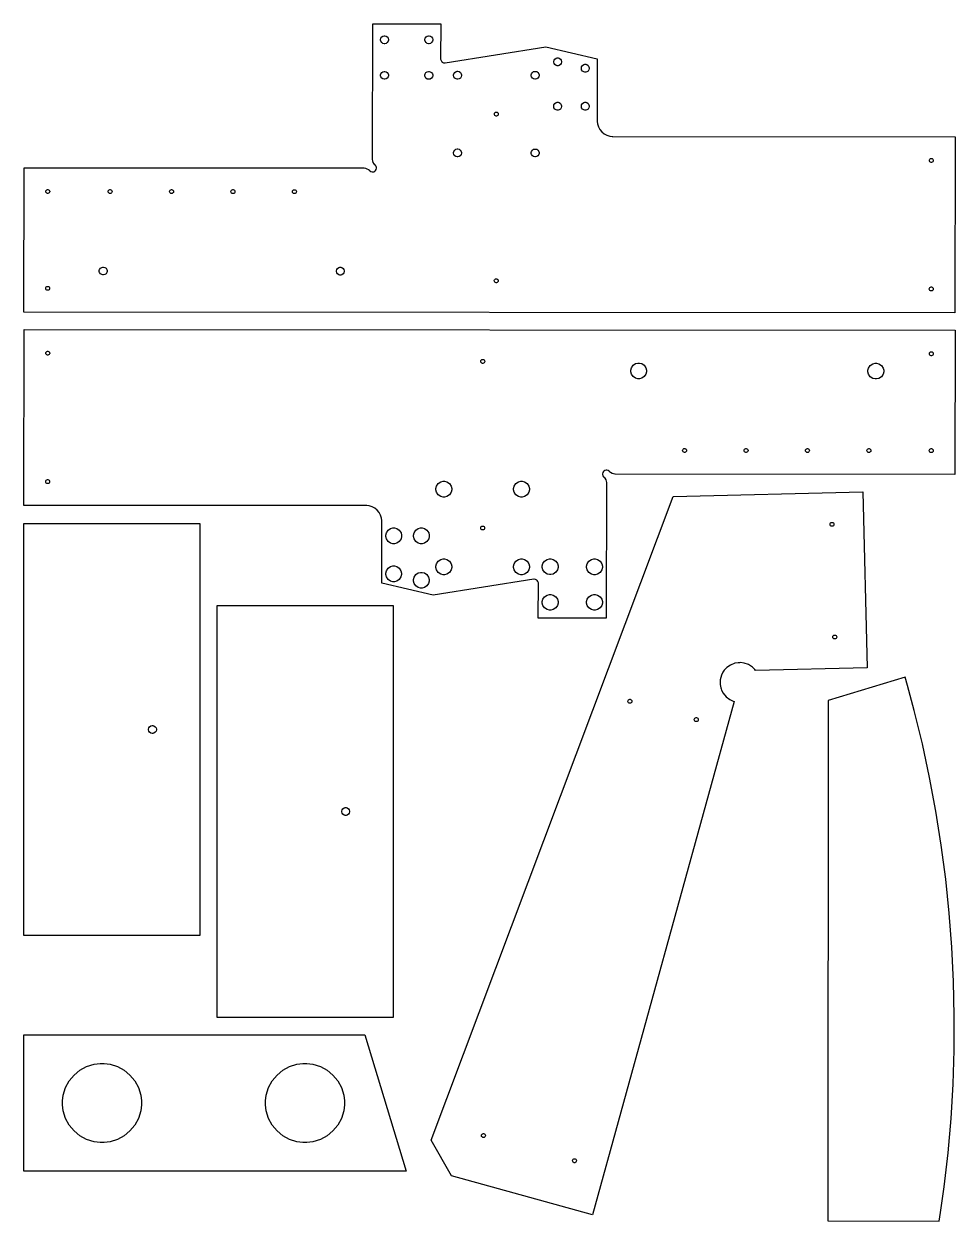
# Model space of a CAD drawing. Extents: x 0 to 29, y 0 to 126.
# Drawn here: x 0 to 29.45, y 0 to 37.86 of the extents above; entities that cross this region are included whole.
import ezdxf

# ---------------------------------------------------------------- set-up
doc = ezdxf.new("R2010")
doc.units = 0
doc.layers.get('0').update_dxf_attribs({"linetype": 'CONTINUOUS'})

msp = doc.modelspace()

# ---------------------------------------------------------------- linework, layer by layer
at = {"color": 0}
for points in [[(29.4451, 28.7306), (0.000163, 28.7504), (0.003255, 33.3129), (10.7474, 33.3057), (10.7605, 33.3057), (10.7998, 33.3001), (10.8494, 33.2839), (10.8945, 33.2576), (10.9249, 33.2321), (10.9337, 33.2222), (10.9393, 33.2158), (10.9742, 33.1922), (11.0147, 33.1808), (11.0233, 33.1806), (11.0319, 33.1803), (11.073, 33.1893), (11.1092, 33.211), (11.1152, 33.2171), (11.1213, 33.2231), (11.143, 33.2592), (11.1521, 33.3003), (11.1519, 33.3089), (11.1516, 33.3175), (11.1403, 33.3581), (11.1167, 33.3929), (11.1103, 33.3986), (11.1005, 33.4074), (11.0749, 33.4378), (11.0488, 33.4829), (11.0326, 33.5325), (11.0271, 33.5719), (11.0271, 33.585), (11.0299, 37.861), (13.1806, 37.8594), (13.1798, 36.7558), (13.1798, 36.7467), (13.1913, 36.7035), (13.2166, 36.6667), (13.2236, 36.6607), (13.2305, 36.6549), (13.2708, 36.6354), (13.3153, 36.6308), (13.3243, 36.6322), (16.5051, 37.1339), (18.1299, 36.7576), (18.1285, 34.8007), (18.1285, 34.7756), (18.1386, 34.6999), (18.1676, 34.6061), (18.2138, 34.5211), (18.2747, 34.4471), (18.3487, 34.386), (18.4336, 34.3397), (18.5274, 34.3106), (18.6029, 34.3004), (18.6282, 34.3004), (29.4489, 34.2931), (29.4451, 28.7306)], [(11.4046, 37.4857), (11.4168, 37.4857), (11.4533, 37.4758), (11.493, 37.449), (11.5198, 37.4093), (11.5296, 37.3729), (11.5296, 37.3607), (11.5296, 37.3485), (11.5198, 37.3119), (11.493, 37.2724), (11.4533, 37.2456), (11.4168, 37.2357), (11.4046, 37.2357), (11.3924, 37.2357), (11.356, 37.2456), (11.3163, 37.2724), (11.2894, 37.3119), (11.2796, 37.3485), (11.2796, 37.3607), (11.2796, 37.3729), (11.2894, 37.4093), (11.3163, 37.449), (11.356, 37.4758), (11.3924, 37.4857), (11.4046, 37.4857)], [(12.8052, 37.4847), (12.8174, 37.4847), (12.8539, 37.475), (12.8936, 37.4482), (12.9204, 37.4085), (12.9302, 37.3719), (12.9302, 37.3597), (12.9302, 37.3475), (12.9204, 37.3111), (12.8936, 37.2714), (12.8539, 37.2446), (12.8174, 37.2347), (12.8052, 37.2347), (12.793, 37.2347), (12.7566, 37.2446), (12.7168, 37.2714), (12.6901, 37.3111), (12.6802, 37.3475), (12.6802, 37.3597), (12.6802, 37.3719), (12.6901, 37.4085), (12.7168, 37.4482), (12.7566, 37.475), (12.793, 37.4847), (12.8052, 37.4847)], [(16.8797, 36.7872), (16.8919, 36.7872), (16.9283, 36.7774), (16.9682, 36.7506), (16.9949, 36.7108), (17.0047, 36.6743), (17.0047, 36.6622), (17.0047, 36.65), (16.9949, 36.6136), (16.9682, 36.5738), (16.9283, 36.5471), (16.8919, 36.5372), (16.8797, 36.5372), (16.8675, 36.5372), (16.8311, 36.5471), (16.7914, 36.5738), (16.7646, 36.6136), (16.7547, 36.65), (16.7547, 36.6622), (16.7547, 36.6743), (16.7646, 36.7108), (16.7914, 36.7506), (16.8311, 36.7774), (16.8675, 36.7872), (16.8797, 36.7872)], [(11.4039, 36.3607), (11.416, 36.3607), (11.4525, 36.3508), (11.4922, 36.324), (11.519, 36.2843), (11.5289, 36.2479), (11.5289, 36.2357), (11.5289, 36.2235), (11.519, 36.1869), (11.4922, 36.1474), (11.4525, 36.1206), (11.416, 36.1107), (11.4039, 36.1107), (11.3917, 36.1107), (11.3552, 36.1206), (11.3155, 36.1474), (11.2887, 36.1869), (11.2789, 36.2235), (11.2789, 36.2357), (11.2789, 36.2479), (11.2887, 36.2843), (11.3155, 36.324), (11.3552, 36.3508), (11.3917, 36.3607), (11.4039, 36.3607)], [(12.8045, 36.3597), (12.8166, 36.3597), (12.8531, 36.35), (12.8928, 36.3232), (12.9197, 36.2835), (12.9295, 36.2469), (12.9295, 36.2347), (12.9295, 36.2225), (12.9197, 36.1861), (12.8928, 36.1464), (12.8531, 36.1196), (12.8166, 36.1097), (12.8045, 36.1097), (12.7923, 36.1097), (12.7558, 36.1196), (12.7161, 36.1464), (12.6893, 36.1861), (12.6795, 36.2225), (12.6795, 36.2347), (12.6795, 36.2469), (12.6893, 36.2835), (12.7161, 36.3232), (12.7558, 36.35), (12.7923, 36.3597), (12.8045, 36.3597)], [(13.7141, 36.3636), (13.7262, 36.3636), (13.7627, 36.3539), (13.8025, 36.3271), (13.8292, 36.2874), (13.8391, 36.2508), (13.8391, 36.2386), (13.8391, 36.2265), (13.8292, 36.19), (13.8025, 36.1503), (13.7627, 36.1235), (13.7262, 36.1136), (13.7141, 36.1136), (13.7019, 36.1136), (13.6654, 36.1235), (13.6257, 36.1503), (13.5989, 36.19), (13.5891, 36.2265), (13.5891, 36.2386), (13.5891, 36.2508), (13.5989, 36.2874), (13.6257, 36.3271), (13.6654, 36.3539), (13.7019, 36.3636), (13.7141, 36.3636)], [(16.1699, 36.3619), (16.1821, 36.3619), (16.2185, 36.3522), (16.2582, 36.3254), (16.285, 36.2857), (16.2949, 36.2492), (16.2949, 36.2369), (16.2949, 36.2249), (16.285, 36.1883), (16.2582, 36.1486), (16.2185, 36.1218), (16.1821, 36.1119), (16.1699, 36.1119), (16.1576, 36.1119), (16.1212, 36.1218), (16.0815, 36.1486), (16.0547, 36.1883), (16.0449, 36.2249), (16.0449, 36.2369), (16.0449, 36.2492), (16.0547, 36.2857), (16.0815, 36.3254), (16.1212, 36.3522), (16.1576, 36.3619), (16.1699, 36.3619)], [(17.7547, 36.5846), (17.7668, 36.5846), (17.8033, 36.5747), (17.8431, 36.5479), (17.8699, 36.5082), (17.8797, 36.4718), (17.8797, 36.4596), (17.8797, 36.4474), (17.8699, 36.411), (17.8431, 36.3712), (17.8033, 36.3444), (17.7668, 36.3346), (17.7547, 36.3346), (17.7425, 36.3346), (17.706, 36.3444), (17.6662, 36.3712), (17.6394, 36.411), (17.6297, 36.4474), (17.6297, 36.4596), (17.6297, 36.4718), (17.6394, 36.5082), (17.6662, 36.5479), (17.706, 36.5747), (17.7425, 36.5846), (17.7547, 36.5846)], [(16.8789, 35.3836), (16.891, 35.3836), (16.9275, 35.3737), (16.9672, 35.3469), (16.994, 35.3074), (17.0039, 35.2708), (17.0039, 35.2586), (17.0039, 35.2465), (16.994, 35.21), (16.9672, 35.1703), (16.9275, 35.1435), (16.891, 35.1336), (16.8789, 35.1336), (16.8667, 35.1336), (16.8301, 35.1435), (16.7904, 35.1703), (16.7636, 35.21), (16.7539, 35.2465), (16.7539, 35.2586), (16.7539, 35.2708), (16.7636, 35.3074), (16.7904, 35.3469), (16.8301, 35.3737), (16.8667, 35.3836), (16.8789, 35.3836)], [(17.7539, 35.3831), (17.766, 35.3831), (17.8025, 35.3732), (17.8422, 35.3464), (17.869, 35.3067), (17.8789, 35.2703), (17.8789, 35.2581), (17.8789, 35.2458), (17.869, 35.2093), (17.8422, 35.1696), (17.8025, 35.1429), (17.766, 35.1331), (17.7539, 35.1331), (17.7417, 35.1331), (17.7051, 35.1429), (17.6654, 35.1696), (17.6386, 35.2093), (17.6289, 35.2458), (17.6289, 35.2581), (17.6289, 35.2703), (17.6386, 35.3067), (17.6654, 35.3464), (17.7051, 35.3732), (17.7417, 35.3831), (17.7539, 35.3831)], [(14.9411, 35.0724), (14.9472, 35.0724), (14.9654, 35.0675), (14.9853, 35.0542), (14.9988, 35.0343), (15.0036, 35.0161), (15.0036, 35.0099), (15.0036, 35.0039), (14.9988, 34.9856), (14.9853, 34.9658), (14.9654, 34.9524), (14.9472, 34.9474), (14.9411, 34.9474), (14.935, 34.9474), (14.9168, 34.9524), (14.8969, 34.9658), (14.8835, 34.9856), (14.8786, 35.0039), (14.8786, 35.0099), (14.8786, 35.0161), (14.8835, 35.0343), (14.8969, 35.0542), (14.9168, 35.0675), (14.935, 35.0724), (14.9411, 35.0724)], [(13.7124, 33.9078), (13.7246, 33.9078), (13.7611, 33.8981), (13.8008, 33.8712), (13.8276, 33.8315), (13.8374, 33.795), (13.8374, 33.7828), (13.8374, 33.7707), (13.8276, 33.7342), (13.8008, 33.6944), (13.7611, 33.6676), (13.7246, 33.6578), (13.7124, 33.6578), (13.7002, 33.6578), (13.6637, 33.6676), (13.624, 33.6944), (13.5972, 33.7342), (13.5874, 33.7707), (13.5874, 33.7828), (13.5874, 33.795), (13.5972, 33.8315), (13.624, 33.8712), (13.6637, 33.8981), (13.7002, 33.9078), (13.7124, 33.9078)], [(16.1682, 33.9063), (16.1804, 33.9063), (16.2168, 33.8964), (16.2567, 33.8696), (16.2833, 33.8299), (16.2932, 33.7935), (16.2932, 33.7813), (16.2932, 33.769), (16.2833, 33.7325), (16.2567, 33.6928), (16.2168, 33.666), (16.1804, 33.6563), (16.1682, 33.6563), (16.156, 33.6563), (16.1196, 33.666), (16.0799, 33.6928), (16.0531, 33.7325), (16.0432, 33.769), (16.0432, 33.7813), (16.0432, 33.7935), (16.0531, 33.8299), (16.0799, 33.8696), (16.1196, 33.8964), (16.156, 33.9063), (16.1682, 33.9063)], [(28.6985, 33.6061), (28.7046, 33.6061), (28.7228, 33.6013), (28.7426, 33.5878), (28.756, 33.5679), (28.761, 33.5497), (28.761, 33.5436), (28.761, 33.5375), (28.756, 33.5193), (28.7426, 33.4994), (28.7228, 33.486), (28.7046, 33.4811), (28.6985, 33.4811), (28.6924, 33.4811), (28.6742, 33.486), (28.6543, 33.4994), (28.6408, 33.5193), (28.636, 33.5375), (28.636, 33.5436), (28.636, 33.5497), (28.6408, 33.5679), (28.6543, 33.5878), (28.6742, 33.6013), (28.6924, 33.6061), (28.6985, 33.6061)], [(0.752767, 32.625), (0.758843, 32.625), (0.777072, 32.62), (0.796929, 32.6067), (0.810331, 32.5868), (0.815267, 32.5686), (0.815267, 32.5625), (0.815267, 32.5564), (0.810331, 32.5382), (0.796929, 32.5183), (0.777072, 32.5049), (0.758843, 32.5), (0.752767, 32.5), (0.746636, 32.5), (0.728407, 32.5049), (0.70855, 32.5183), (0.69515, 32.5382), (0.690267, 32.5564), (0.690267, 32.5625), (0.690267, 32.5686), (0.69515, 32.5868), (0.70855, 32.6067), (0.728407, 32.62), (0.746636, 32.625), (0.752767, 32.625)], [(2.72444, 32.6236), (2.73053, 32.6236), (2.74875, 32.6188), (2.76861, 32.6053), (2.78201, 32.5854), (2.78694, 32.5672), (2.78694, 32.5611), (2.78694, 32.555), (2.78201, 32.5368), (2.76861, 32.5169), (2.74875, 32.5035), (2.73053, 32.4986), (2.72444, 32.4986), (2.71832, 32.4986), (2.70008, 32.5035), (2.68024, 32.5169), (2.66683, 32.5368), (2.66194, 32.555), (2.66194, 32.5611), (2.66194, 32.5672), (2.66683, 32.5854), (2.68024, 32.6053), (2.70008, 32.6188), (2.71832, 32.6236), (2.72444, 32.6236)], [(4.66786, 32.6222), (4.67393, 32.6222), (4.69217, 32.6174), (4.71203, 32.604), (4.72542, 32.5842), (4.73036, 32.566), (4.73036, 32.5597), (4.73036, 32.5538), (4.72542, 32.5354), (4.71203, 32.5157), (4.69217, 32.5022), (4.67393, 32.4972), (4.66786, 32.4972), (4.66174, 32.4972), (4.6435, 32.5022), (4.62364, 32.5157), (4.61025, 32.5354), (4.60536, 32.5538), (4.60536, 32.5597), (4.60536, 32.566), (4.61025, 32.5842), (4.62364, 32.604), (4.6435, 32.6174), (4.66174, 32.6222), (4.66786, 32.6222)], [(6.61128, 32.621), (6.61735, 32.621), (6.63558, 32.6161), (6.65543, 32.6026), (6.66883, 32.5828), (6.67378, 32.5646), (6.67378, 32.5585), (6.67378, 32.5524), (6.66883, 32.5342), (6.65543, 32.5143), (6.63558, 32.501), (6.61735, 32.496), (6.61128, 32.496), (6.60514, 32.496), (6.58692, 32.501), (6.56706, 32.5143), (6.55365, 32.5342), (6.54878, 32.5524), (6.54878, 32.5585), (6.54878, 32.5646), (6.55365, 32.5828), (6.56706, 32.6026), (6.58692, 32.6161), (6.60514, 32.621), (6.61128, 32.621)], [(8.55469, 32.6196), (8.56076, 32.6196), (8.579, 32.6147), (8.59885, 32.6014), (8.61225, 32.5815), (8.61719, 32.5632), (8.61719, 32.5571), (8.61719, 32.5511), (8.61225, 32.5328), (8.59885, 32.5129), (8.579, 32.4996), (8.56076, 32.4946), (8.55469, 32.4946), (8.54856, 32.4946), (8.53033, 32.4996), (8.51047, 32.5129), (8.49707, 32.5328), (8.49219, 32.5511), (8.49219, 32.5571), (8.49219, 32.5632), (8.49707, 32.5815), (8.51047, 32.6014), (8.53033, 32.6147), (8.54856, 32.6196), (8.55469, 32.6196)], [(2.50732, 30.1726), (2.51947, 30.1726), (2.55593, 30.1628), (2.59571, 30.136), (2.62244, 30.0962), (2.63232, 30.0597), (2.63232, 30.0476), (2.63232, 30.0354), (2.62244, 29.999), (2.59571, 29.9592), (2.55593, 29.9325), (2.51947, 29.9226), (2.50732, 29.9226), (2.49511, 29.9226), (2.45861, 29.9325), (2.41889, 29.9592), (2.39208, 29.999), (2.38232, 30.0354), (2.38232, 30.0476), (2.38232, 30.0597), (2.39208, 30.0962), (2.41889, 30.136), (2.45861, 30.1628), (2.49511, 30.1726), (2.50732, 30.1726)], [(10.0073, 30.1675), (10.0195, 30.1675), (10.0559, 30.1578), (10.0957, 30.131), (10.1224, 30.0913), (10.1323, 30.0547), (10.1323, 30.0425), (10.1323, 30.0304), (10.1224, 29.9939), (10.0957, 29.9542), (10.0559, 29.9274), (10.0195, 29.9175), (10.0073, 29.9175), (9.99511, 29.9175), (9.95861, 29.9274), (9.91889, 29.9542), (9.89208, 29.9939), (9.88232, 30.0304), (9.88232, 30.0425), (9.88232, 30.0547), (9.89208, 30.0913), (9.91889, 30.131), (9.95861, 30.1578), (9.99511, 30.1675), (10.0073, 30.1675)], [(0.750706, 29.5624), (0.756782, 29.5624), (0.775011, 29.5575), (0.794868, 29.5442), (0.808268, 29.5243), (0.813206, 29.506), (0.813206, 29.4999), (0.813206, 29.4938), (0.808268, 29.4756), (0.794868, 29.4557), (0.775011, 29.4424), (0.756782, 29.4374), (0.750706, 29.4374), (0.744575, 29.4374), (0.726346, 29.4424), (0.706489, 29.4557), (0.693088, 29.4756), (0.688206, 29.4938), (0.688206, 29.4999), (0.688206, 29.506), (0.693088, 29.5243), (0.706489, 29.5442), (0.726346, 29.5575), (0.744575, 29.5624), (0.750706, 29.5624)], [(14.9376, 29.8028), (14.9437, 29.8028), (14.9619, 29.7979), (14.9818, 29.7846), (14.9951, 29.7647), (15.0001, 29.7465), (15.0001, 29.7403), (15.0001, 29.7343), (14.9951, 29.716), (14.9818, 29.6962), (14.9619, 29.6828), (14.9437, 29.6778), (14.9376, 29.6778), (14.9315, 29.6778), (14.9132, 29.6828), (14.8933, 29.6962), (14.88, 29.716), (14.8751, 29.7343), (14.8751, 29.7403), (14.8751, 29.7465), (14.88, 29.7647), (14.8933, 29.7846), (14.9132, 29.7979), (14.9315, 29.8028), (14.9376, 29.8028)], [(28.6957, 29.5435), (28.7018, 29.5435), (28.72, 29.5386), (28.7399, 29.5253), (28.7532, 29.5054), (28.7582, 29.4871), (28.7582, 29.481), (28.7582, 29.475), (28.7532, 29.4567), (28.7399, 29.4368), (28.72, 29.4235), (28.7018, 29.4185), (28.6957, 29.4185), (28.6896, 29.4185), (28.6714, 29.4235), (28.6515, 29.4368), (28.6381, 29.4567), (28.6332, 29.475), (28.6332, 29.481), (28.6332, 29.4871), (28.6381, 29.5054), (28.6515, 29.5253), (28.6714, 29.5386), (28.6896, 29.5435), (28.6957, 29.5435)], [(29.4458, 23.6181), (18.7018, 23.6253), (18.6886, 23.6253), (18.6493, 23.631), (18.5997, 23.6471), (18.5546, 23.6733), (18.5242, 23.6989), (18.5154, 23.7088), (18.5097, 23.7151), (18.4749, 23.7389), (18.4343, 23.7501), (18.4258, 23.7504), (18.4172, 23.7507), (18.3761, 23.7417), (18.34, 23.72), (18.3339, 23.7139), (18.3279, 23.7078), (18.3061, 23.6718), (18.2971, 23.6307), (18.2974, 23.6221), (18.2975, 23.6135), (18.3087, 23.5729), (18.3325, 23.5381), (18.3389, 23.5324), (18.3486, 23.5236), (18.3742, 23.4932), (18.4003, 23.4481), (18.4165, 23.3985), (18.4221, 23.359), (18.4221, 23.346), (18.4192, 19.07), (16.2686, 19.0714), (16.2693, 20.1751), (16.2693, 20.1882), (16.2578, 20.2275), (16.2325, 20.2643), (16.2256, 20.2701), (16.2186, 20.2761), (16.1783, 20.2956), (16.1339, 20.3001), (16.1249, 20.2986), (12.944, 19.7971), (11.3193, 20.1733), (11.3206, 22.1303), (11.3206, 22.1556), (11.3105, 22.2311), (11.2814, 22.3249), (11.2354, 22.4099), (11.1744, 22.4839), (11.1004, 22.545), (11.0155, 22.5912), (10.9217, 22.6204), (10.8461, 22.6306), (10.821, 22.6306), (0.000163, 22.6379), (0.00396, 28.2004), (29.4489, 28.1806), (29.4458, 23.6181)], [(0.753418, 27.3874), (0.747287, 27.3874), (0.729058, 27.3924), (0.709201, 27.4057), (0.695801, 27.4256), (0.690918, 27.4439), (0.690918, 27.4499), (0.690918, 27.4561), (0.695801, 27.4743), (0.709201, 27.4942), (0.729058, 27.5075), (0.747287, 27.5124), (0.753418, 27.5124), (0.759494, 27.5124), (0.777724, 27.5075), (0.797581, 27.4942), (0.810981, 27.4743), (0.815918, 27.4561), (0.815918, 27.4499), (0.815918, 27.4439), (0.810981, 27.4256), (0.797581, 27.4057), (0.777724, 27.3924), (0.759494, 27.3874), (0.753418, 27.3874)], [(28.6985, 27.3686), (28.6924, 27.3686), (28.6742, 27.3735), (28.6543, 27.3869), (28.6408, 27.4068), (28.636, 27.425), (28.636, 27.4311), (28.636, 27.4372), (28.6408, 27.4554), (28.6543, 27.4753), (28.6742, 27.4886), (28.6924, 27.4936), (28.6985, 27.4936), (28.7046, 27.4936), (28.7228, 27.4886), (28.7426, 27.4753), (28.756, 27.4554), (28.761, 27.4372), (28.761, 27.4311), (28.761, 27.425), (28.756, 27.4068), (28.7426, 27.3869), (28.7228, 27.3735), (28.7046, 27.3686), (28.6985, 27.3686)], [(14.5115, 27.1281), (14.5054, 27.1281), (14.4872, 27.1331), (14.4674, 27.1464), (14.4539, 27.1662), (14.449, 27.1846), (14.449, 27.1906), (14.449, 27.1967), (14.4539, 27.215), (14.4674, 27.2349), (14.4872, 27.2482), (14.5054, 27.2531), (14.5115, 27.2531), (14.5176, 27.2531), (14.5358, 27.2482), (14.5557, 27.2349), (14.5692, 27.215), (14.574, 27.1967), (14.574, 27.1906), (14.574, 27.1846), (14.5692, 27.1662), (14.5557, 27.1464), (14.5358, 27.1331), (14.5176, 27.1281), (14.5115, 27.1281)], [(19.4418, 26.6383), (19.4175, 26.6383), (19.3444, 26.6581), (19.265, 26.7117), (19.2115, 26.7911), (19.1918, 26.864), (19.1918, 26.8883), (19.1918, 26.9128), (19.2115, 26.9857), (19.265, 27.0653), (19.3444, 27.1188), (19.4175, 27.1383), (19.4418, 27.1383), (19.4661, 27.1383), (19.5392, 27.1188), (19.6186, 27.0653), (19.6721, 26.9857), (19.6918, 26.9128), (19.6918, 26.8883), (19.6918, 26.864), (19.6721, 26.7911), (19.6186, 26.7117), (19.5392, 26.6581), (19.4661, 26.6383), (19.4418, 26.6383)], [(26.9418, 26.6333), (26.9175, 26.6333), (26.8444, 26.6531), (26.765, 26.7067), (26.7115, 26.7861), (26.6918, 26.859), (26.6918, 26.8833), (26.6918, 26.9078), (26.7115, 26.9807), (26.765, 27.0601), (26.8444, 27.1137), (26.9175, 27.1333), (26.9418, 27.1333), (26.9661, 27.1333), (27.0392, 27.1137), (27.1186, 27.0601), (27.1721, 26.9807), (27.1918, 26.9078), (27.1918, 26.8833), (27.1918, 26.859), (27.1721, 26.7861), (27.1186, 26.7067), (27.0392, 26.6531), (26.9661, 26.6333), (26.9418, 26.6333)], [(20.8944, 24.3113), (20.8883, 24.3113), (20.8701, 24.3163), (20.8503, 24.3296), (20.8368, 24.3494), (20.8319, 24.3678), (20.8319, 24.3738), (20.8319, 24.38), (20.8368, 24.3982), (20.8503, 24.4181), (20.8701, 24.4314), (20.8883, 24.4363), (20.8944, 24.4363), (20.9006, 24.4363), (20.9188, 24.4314), (20.9386, 24.4181), (20.9521, 24.3982), (20.9569, 24.38), (20.9569, 24.3738), (20.9569, 24.3678), (20.9521, 24.3494), (20.9386, 24.3296), (20.9188, 24.3163), (20.9006, 24.3113), (20.8944, 24.3113)], [(22.8378, 24.31), (22.8317, 24.31), (22.8135, 24.3149), (22.7936, 24.3283), (22.7803, 24.3482), (22.7753, 24.3664), (22.7753, 24.3725), (22.7753, 24.3786), (22.7803, 24.3968), (22.7936, 24.4167), (22.8135, 24.43), (22.8317, 24.435), (22.8378, 24.435), (22.8439, 24.435), (22.8621, 24.43), (22.8819, 24.4167), (22.8954, 24.3968), (22.9003, 24.3786), (22.9003, 24.3725), (22.9003, 24.3664), (22.8954, 24.3482), (22.8819, 24.3283), (22.8621, 24.3149), (22.8439, 24.31), (22.8378, 24.31)], [(24.7813, 24.3086), (24.7751, 24.3086), (24.7569, 24.3136), (24.7371, 24.3269), (24.7236, 24.3468), (24.7188, 24.3651), (24.7188, 24.3711), (24.7188, 24.3772), (24.7236, 24.3956), (24.7371, 24.4154), (24.7569, 24.4288), (24.7751, 24.4336), (24.7813, 24.4336), (24.7874, 24.4336), (24.8056, 24.4288), (24.8254, 24.4154), (24.8388, 24.3956), (24.8438, 24.3772), (24.8438, 24.3711), (24.8438, 24.3651), (24.8388, 24.3468), (24.8254, 24.3269), (24.8056, 24.3136), (24.7874, 24.3086), (24.7813, 24.3086)], [(26.7247, 24.3074), (26.7185, 24.3074), (26.7003, 24.3122), (26.6804, 24.3257), (26.6671, 24.3456), (26.6622, 24.3637), (26.6622, 24.3699), (26.6622, 24.376), (26.6671, 24.3942), (26.6804, 24.414), (26.7003, 24.4275), (26.7185, 24.4324), (26.7247, 24.4324), (26.7307, 24.4324), (26.749, 24.4275), (26.7689, 24.414), (26.7822, 24.3942), (26.7872, 24.376), (26.7872, 24.3699), (26.7872, 24.3637), (26.7822, 24.3456), (26.7689, 24.3257), (26.749, 24.3122), (26.7307, 24.3074), (26.7247, 24.3074)], [(28.6964, 24.306), (28.6903, 24.306), (28.6719, 24.311), (28.6521, 24.3243), (28.6388, 24.3442), (28.6339, 24.3624), (28.6339, 24.3685), (28.6339, 24.3746), (28.6388, 24.3929), (28.6521, 24.4126), (28.6719, 24.4261), (28.6903, 24.431), (28.6964, 24.431), (28.7024, 24.431), (28.7207, 24.4261), (28.7406, 24.4126), (28.7539, 24.3929), (28.7589, 24.3746), (28.7589, 24.3685), (28.7589, 24.3624), (28.7539, 24.3442), (28.7406, 24.3243), (28.7207, 24.311), (28.7024, 24.306), (28.6964, 24.306)], [(0.750706, 23.3249), (0.744575, 23.3249), (0.726346, 23.3299), (0.706489, 23.3432), (0.693088, 23.3631), (0.688206, 23.3812), (0.688206, 23.3874), (0.688206, 23.3935), (0.693088, 23.4117), (0.706489, 23.4315), (0.726346, 23.445), (0.744575, 23.4499), (0.750706, 23.4499), (0.756782, 23.4499), (0.775011, 23.445), (0.794868, 23.4315), (0.808268, 23.4117), (0.813206, 23.3935), (0.813206, 23.3874), (0.813206, 23.3812), (0.808268, 23.3631), (0.794868, 23.3432), (0.775011, 23.3299), (0.756782, 23.3249), (0.750706, 23.3249)], [(13.2809, 22.8997), (13.2566, 22.8997), (13.1836, 22.9194), (13.1041, 22.9729), (13.0506, 23.0525), (13.0309, 23.1254), (13.0309, 23.1497), (13.0309, 23.1742), (13.0506, 23.2471), (13.1041, 23.3265), (13.1836, 23.3801), (13.2566, 23.3997), (13.2809, 23.3997), (13.3052, 23.3997), (13.3782, 23.3801), (13.4577, 23.3265), (13.5112, 23.2471), (13.5309, 23.1742), (13.5309, 23.1497), (13.5309, 23.1254), (13.5112, 23.0525), (13.4577, 22.9729), (13.3782, 22.9194), (13.3052, 22.8997), (13.2809, 22.8997)], [(15.7367, 22.8981), (15.7124, 22.8981), (15.6394, 22.9178), (15.5599, 22.9714), (15.5064, 23.0508), (15.4867, 23.1238), (15.4867, 23.1481), (15.4867, 23.1725), (15.5064, 23.2454), (15.5599, 23.3249), (15.6394, 23.3785), (15.7124, 23.3981), (15.7367, 23.3981), (15.761, 23.3981), (15.834, 23.3785), (15.9135, 23.3249), (15.9671, 23.2454), (15.9867, 23.1725), (15.9867, 23.1481), (15.9867, 23.1238), (15.9671, 23.0508), (15.9135, 22.9714), (15.834, 22.9178), (15.761, 22.8981), (15.7367, 22.8981)], [(22.4621, 16.4387), (17.9772, 0.200846), (13.5222, 1.43132), (12.8824, 2.55951), (20.5338, 22.9142), (26.5319, 23.0607), (26.6676, 17.4999), (23.1403, 17.4138), (23.1182, 17.4432), (23.0376, 17.5207), (22.9147, 17.5996), (22.7767, 17.6478), (22.666, 17.6632), (22.6293, 17.6625), (22.5925, 17.6618), (22.4825, 17.6421), (22.3465, 17.5888), (22.2264, 17.5053), (22.149, 17.4247), (22.1281, 17.3944), (22.1071, 17.3643), (22.0585, 17.2637), (22.0218, 17.1222), (22.0192, 16.9761), (22.0389, 16.8661), (22.0511, 16.8314), (22.0632, 16.7967), (22.1163, 16.6983), (22.2093, 16.5857), (22.3261, 16.4978), (22.4268, 16.4493), (22.4621, 16.4387)], [(0, 22.0637), (5.5625, 22.0637), (5.5625, 9.03424), (0, 9.03424), (0, 22.0637)], [(14.5079, 21.8585), (14.5018, 21.8585), (14.4836, 21.8635), (14.4638, 21.8768), (14.4504, 21.8967), (14.4454, 21.915), (14.4454, 21.921), (14.4454, 21.9271), (14.4504, 21.9454), (14.4638, 21.9653), (14.4836, 21.9786), (14.5018, 21.9835), (14.5079, 21.9835), (14.514, 21.9835), (14.5322, 21.9786), (14.5521, 21.9653), (14.5656, 21.9454), (14.5704, 21.9271), (14.5704, 21.921), (14.5704, 21.915), (14.5656, 21.8967), (14.5521, 21.8768), (14.5322, 21.8635), (14.514, 21.8585), (14.5079, 21.8585)], [(25.4942, 22.0365), (25.4942, 22.0426), (25.499, 22.061), (25.5124, 22.0808), (25.5322, 22.0942), (25.5506, 22.099), (25.5567, 22.099), (25.5628, 22.099), (25.581, 22.0942), (25.6008, 22.0808), (25.6142, 22.061), (25.6192, 22.0426), (25.6192, 22.0365), (25.6192, 22.0306), (25.6142, 22.0122), (25.6008, 21.9924), (25.581, 21.979), (25.5628, 21.974), (25.5567, 21.974), (25.5506, 21.974), (25.5322, 21.979), (25.5124, 21.9924), (25.499, 22.0122), (25.4942, 22.0306), (25.4942, 22.0365)], [(11.6953, 21.4229), (11.671, 21.4229), (11.598, 21.4426), (11.5185, 21.4961), (11.465, 21.5757), (11.4453, 21.6486), (11.4453, 21.6729), (11.4453, 21.6972), (11.465, 21.7703), (11.5185, 21.8497), (11.598, 21.9033), (11.671, 21.9229), (11.6953, 21.9229), (11.7196, 21.9229), (11.7926, 21.9033), (11.8721, 21.8497), (11.9256, 21.7703), (11.9453, 21.6972), (11.9453, 21.6729), (11.9453, 21.6486), (11.9256, 21.5757), (11.8721, 21.4961), (11.7926, 21.4426), (11.7196, 21.4229), (11.6953, 21.4229)], [(12.5703, 21.4224), (12.546, 21.4224), (12.473, 21.4419), (12.3935, 21.4956), (12.34, 21.575), (12.3203, 21.6481), (12.3203, 21.6724), (12.3203, 21.6967), (12.34, 21.7696), (12.3935, 21.8492), (12.473, 21.9026), (12.546, 21.9224), (12.5703, 21.9224), (12.5946, 21.9224), (12.6676, 21.9026), (12.7471, 21.8492), (12.8006, 21.7696), (12.8203, 21.6967), (12.8203, 21.6724), (12.8203, 21.6481), (12.8006, 21.575), (12.7471, 21.4956), (12.6676, 21.4419), (12.5946, 21.4224), (12.5703, 21.4224)], [(13.2792, 20.4439), (13.2549, 20.4439), (13.1819, 20.4636), (13.1024, 20.5172), (13.0489, 20.5967), (13.0292, 20.6696), (13.0292, 20.6939), (13.0292, 20.7183), (13.0489, 20.7912), (13.1024, 20.8708), (13.1819, 20.9243), (13.2549, 20.9439), (13.2792, 20.9439), (13.3035, 20.9439), (13.3765, 20.9243), (13.456, 20.8708), (13.5096, 20.7912), (13.5292, 20.7183), (13.5292, 20.6939), (13.5292, 20.6696), (13.5096, 20.5967), (13.456, 20.5172), (13.3765, 20.4636), (13.3035, 20.4439), (13.2792, 20.4439)], [(15.735, 20.4422), (15.7107, 20.4422), (15.6376, 20.4619), (15.5582, 20.5156), (15.5047, 20.595), (15.485, 20.6679), (15.485, 20.6922), (15.485, 20.7167), (15.5047, 20.7896), (15.5582, 20.869), (15.6376, 20.9226), (15.7107, 20.9422), (15.735, 20.9422), (15.7593, 20.9422), (15.8324, 20.9226), (15.9118, 20.869), (15.9653, 20.7896), (15.985, 20.7167), (15.985, 20.6922), (15.985, 20.6679), (15.9653, 20.595), (15.9118, 20.5156), (15.8324, 20.4619), (15.7593, 20.4422), (15.735, 20.4422)], [(16.6446, 20.4463), (16.6203, 20.4463), (16.5474, 20.4658), (16.4678, 20.5194), (16.4143, 20.5989), (16.3946, 20.6719), (16.3946, 20.6963), (16.3946, 20.7206), (16.4143, 20.7935), (16.4678, 20.8731), (16.5474, 20.9265), (16.6203, 20.9463), (16.6446, 20.9463), (16.6689, 20.9463), (16.7419, 20.9265), (16.8214, 20.8731), (16.875, 20.7935), (16.8946, 20.7206), (16.8946, 20.6963), (16.8946, 20.6719), (16.875, 20.5989), (16.8214, 20.5194), (16.7419, 20.4658), (16.6689, 20.4463), (16.6446, 20.4463)], [(18.0453, 20.4453), (18.0208, 20.4453), (17.9479, 20.465), (17.8685, 20.5185), (17.8149, 20.5979), (17.7953, 20.671), (17.7953, 20.6953), (17.7953, 20.7196), (17.8149, 20.7926), (17.8685, 20.8721), (17.9479, 20.9256), (18.0208, 20.9453), (18.0453, 20.9453), (18.0696, 20.9453), (18.1425, 20.9256), (18.2219, 20.8721), (18.2756, 20.7926), (18.2953, 20.7196), (18.2953, 20.6953), (18.2953, 20.671), (18.2756, 20.5979), (18.2219, 20.5185), (18.1425, 20.465), (18.0696, 20.4453), (18.0453, 20.4453)], [(11.6945, 20.2214), (11.6701, 20.2214), (11.5972, 20.2411), (11.5177, 20.2946), (11.4641, 20.374), (11.4445, 20.4471), (11.4445, 20.4714), (11.4445, 20.4957), (11.4641, 20.5687), (11.5177, 20.6482), (11.5972, 20.7017), (11.6701, 20.7214), (11.6945, 20.7214), (11.7188, 20.7214), (11.7918, 20.7017), (11.8712, 20.6482), (11.9248, 20.5687), (11.9445, 20.4957), (11.9445, 20.4714), (11.9445, 20.4471), (11.9248, 20.374), (11.8712, 20.2946), (11.7918, 20.2411), (11.7188, 20.2214), (11.6945, 20.2214)], [(12.5693, 20.0187), (12.545, 20.0187), (12.472, 20.0385), (12.3925, 20.0921), (12.339, 20.1715), (12.3193, 20.2444), (12.3193, 20.2687), (12.3193, 20.2932), (12.339, 20.3661), (12.3925, 20.4456), (12.472, 20.4992), (12.545, 20.5187), (12.5693, 20.5187), (12.5936, 20.5187), (12.6666, 20.4992), (12.7461, 20.4456), (12.7996, 20.3661), (12.8193, 20.2932), (12.8193, 20.2687), (12.8193, 20.2444), (12.7996, 20.1715), (12.7461, 20.0921), (12.6666, 20.0385), (12.5936, 20.0187), (12.5693, 20.0187)], [(16.6439, 19.3213), (16.6196, 19.3213), (16.5465, 19.3408), (16.4671, 19.3944), (16.4135, 19.4739), (16.3939, 19.5469), (16.3939, 19.5713), (16.3939, 19.5956), (16.4135, 19.6685), (16.4671, 19.7481), (16.5465, 19.8015), (16.6196, 19.8213), (16.6439, 19.8213), (16.6682, 19.8213), (16.7411, 19.8015), (16.8207, 19.7481), (16.8742, 19.6685), (16.8939, 19.5956), (16.8939, 19.5713), (16.8939, 19.5469), (16.8742, 19.4739), (16.8207, 19.3944), (16.7411, 19.3408), (16.6682, 19.3213), (16.6439, 19.3213)], [(18.0444, 19.3203), (18.0201, 19.3203), (17.9472, 19.34), (17.8676, 19.3935), (17.8142, 19.4729), (17.7944, 19.546), (17.7944, 19.5703), (17.7944, 19.5946), (17.8142, 19.6676), (17.8676, 19.7471), (17.9472, 19.8006), (18.0201, 19.8203), (18.0444, 19.8203), (18.0687, 19.8203), (18.1418, 19.8006), (18.2213, 19.7471), (18.2749, 19.6676), (18.2944, 19.5946), (18.2944, 19.5703), (18.2944, 19.546), (18.2749, 19.4729), (18.2213, 19.3935), (18.1418, 19.34), (18.0687, 19.3203), (18.0444, 19.3203)], [(6.11253, 19.47), (11.675, 19.47), (11.675, 6.44049), (6.11253, 6.44049), (6.11253, 19.47)], [(25.5811, 18.4751), (25.5811, 18.4813), (25.586, 18.4994), (25.5993, 18.5193), (25.6192, 18.5328), (25.6374, 18.5376), (25.6436, 18.5376), (25.6496, 18.5376), (25.6679, 18.5328), (25.6878, 18.5193), (25.7011, 18.4994), (25.7061, 18.4813), (25.7061, 18.4751), (25.7061, 18.469), (25.7011, 18.4508), (25.6878, 18.431), (25.6679, 18.4176), (25.6496, 18.4126), (25.6436, 18.4126), (25.6374, 18.4126), (25.6192, 18.4176), (25.5993, 18.431), (25.586, 18.4508), (25.5811, 18.469), (25.5811, 18.4751)], [(25.4229, 0.00727), (28.9504, 0.004883), (28.9924, 0.273872), (29.1033, 1.08306), (29.2267, 2.16357), (29.3207, 3.24588), (29.385, 4.32926), (29.42, 5.41325), (29.4256, 6.49724), (29.4018, 7.58051), (29.3488, 8.6626), (29.2662, 9.74283), (29.1547, 10.8206), (29.0139, 11.8955), (28.8438, 12.9666), (28.6446, 14.0335), (28.4164, 15.0956), (28.159, 16.1522), (27.9479, 16.9413), (27.8728, 17.2029), (25.434, 16.4665), (25.4229, 0.00727)], [(19.1021, 16.4417), (19.1021, 16.4478), (19.1069, 16.466), (19.1204, 16.4858), (19.1403, 16.4993), (19.1585, 16.5042), (19.1646, 16.5042), (19.1707, 16.5042), (19.1889, 16.4993), (19.2088, 16.4858), (19.2222, 16.466), (19.2271, 16.4478), (19.2271, 16.4417), (19.2271, 16.4356), (19.2222, 16.4174), (19.2088, 16.3975), (19.1889, 16.384), (19.1707, 16.3792), (19.1646, 16.3792), (19.1585, 16.3792), (19.1403, 16.384), (19.1204, 16.3975), (19.1069, 16.4174), (19.1021, 16.4356), (19.1021, 16.4417)], [(21.2026, 15.8614), (21.2026, 15.8675), (21.2075, 15.8858), (21.221, 15.9057), (21.2408, 15.919), (21.259, 15.9239), (21.2651, 15.9239), (21.2713, 15.9239), (21.2894, 15.919), (21.3093, 15.9057), (21.3226, 15.8858), (21.3276, 15.8675), (21.3276, 15.8614), (21.3276, 15.8554), (21.3226, 15.8371), (21.3093, 15.8172), (21.2894, 15.8039), (21.2713, 15.7989), (21.2651, 15.7989), (21.259, 15.7989), (21.2408, 15.8039), (21.221, 15.8172), (21.2075, 15.8371), (21.2026, 15.8554), (21.2026, 15.8614)], [(3.9375, 15.549), (3.9375, 15.5613), (3.94732, 15.5978), (3.97412, 15.6374), (4.01383, 15.6642), (4.05029, 15.674), (4.0625, 15.674), (4.07465, 15.674), (4.11117, 15.6642), (4.15088, 15.6374), (4.17768, 15.5978), (4.1875, 15.5613), (4.1875, 15.549), (4.1875, 15.5368), (4.17768, 15.5004), (4.15088, 15.4606), (4.11117, 15.4339), (4.07465, 15.424), (4.0625, 15.424), (4.05029, 15.424), (4.01383, 15.4339), (3.97412, 15.4606), (3.94732, 15.5004), (3.9375, 15.5368), (3.9375, 15.549)], [(10.05, 12.9552), (10.05, 12.9674), (10.0598, 13.0039), (10.0866, 13.0436), (10.1264, 13.0704), (10.1628, 13.0802), (10.175, 13.0802), (10.1872, 13.0802), (10.2237, 13.0704), (10.2634, 13.0436), (10.2902, 13.0039), (10.3, 12.9674), (10.3, 12.9552), (10.3, 12.9431), (10.2902, 12.9066), (10.2634, 12.8669), (10.2237, 12.8401), (10.1872, 12.8302), (10.175, 12.8302), (10.1628, 12.8302), (10.1264, 12.8401), (10.0866, 12.8669), (10.0598, 12.9066), (10.05, 12.9431), (10.05, 12.9552)], [(0, 1.58729), (0, 5.89046), (10.7829, 5.89046), (12.0853, 1.58729), (0, 1.58729)], [(2.47038, 4.98888), (2.53331, 4.98888), (2.72228, 4.96349), (2.95692, 4.89068), (3.16928, 4.77544), (3.35422, 4.62278), (3.50689, 4.43782), (3.62213, 4.22547), (3.69493, 3.99083), (3.72038, 3.80186), (3.72038, 3.73888), (3.72038, 3.67594), (3.69493, 3.48699), (3.62213, 3.25239), (3.50689, 3.04004), (3.35422, 2.85504), (3.16928, 2.70242), (2.95692, 2.58712), (2.72228, 2.51432), (2.53331, 2.48888), (2.47038, 2.48888), (2.40739, 2.48888), (2.21843, 2.51432), (1.98383, 2.58712), (1.77149, 2.70242), (1.58649, 2.85504), (1.43386, 3.04004), (1.31858, 3.25239), (1.24577, 3.48699), (1.22038, 3.67594), (1.22038, 3.73888), (1.22038, 3.80186), (1.24577, 3.99083), (1.31858, 4.22547), (1.43386, 4.43782), (1.58649, 4.62278), (1.77149, 4.77544), (1.98383, 4.89068), (2.21843, 4.96349), (2.40739, 4.98888), (2.47038, 4.98888)], [(8.88803, 4.98888), (8.95096, 4.98888), (9.13992, 4.96349), (9.37457, 4.89068), (9.58692, 4.77544), (9.77186, 4.62278), (9.92453, 4.43782), (10.0398, 4.22547), (10.1126, 3.99083), (10.138, 3.80186), (10.138, 3.73888), (10.138, 3.67594), (10.1126, 3.48699), (10.0398, 3.25239), (9.92453, 3.04004), (9.77186, 2.85504), (9.58692, 2.70242), (9.37457, 2.58712), (9.13992, 2.51432), (8.95096, 2.48888), (8.88803, 2.48888), (8.82503, 2.48888), (8.63607, 2.51432), (8.40147, 2.58712), (8.18913, 2.70242), (8.00413, 2.85504), (7.85151, 3.04004), (7.73622, 3.25239), (7.66342, 3.48699), (7.63803, 3.67594), (7.63803, 3.73888), (7.63803, 3.80186), (7.66342, 3.99083), (7.73622, 4.22547), (7.85151, 4.43782), (8.00413, 4.62278), (8.18913, 4.77544), (8.40147, 4.89068), (8.63607, 4.96349), (8.82503, 4.98888), (8.88803, 4.98888)], [(14.4717, 2.70801), (14.4717, 2.71414), (14.4765, 2.73236), (14.4899, 2.75222), (14.5097, 2.76563), (14.5281, 2.77051), (14.5342, 2.77051), (14.5401, 2.77051), (14.5585, 2.76563), (14.5783, 2.75222), (14.5917, 2.73236), (14.5967, 2.71414), (14.5967, 2.70801), (14.5967, 2.70193), (14.5917, 2.68371), (14.5783, 2.66385), (14.5585, 2.65044), (14.5401, 2.64551), (14.5342, 2.64551), (14.5281, 2.64551), (14.5097, 2.65044), (14.4899, 2.66385), (14.4765, 2.68371), (14.4717, 2.70193), (14.4717, 2.70801)], [(17.3501, 1.91297), (17.3501, 1.91911), (17.355, 1.93733), (17.3683, 1.95719), (17.3882, 1.9706), (17.4065, 1.97547), (17.4126, 1.97547), (17.4186, 1.97547), (17.4369, 1.9706), (17.4568, 1.95719), (17.4701, 1.93733), (17.4751, 1.91911), (17.4751, 1.91297), (17.4751, 1.9069), (17.4701, 1.88867), (17.4568, 1.86882), (17.4369, 1.85542), (17.4186, 1.85047), (17.4126, 1.85047), (17.4065, 1.85047), (17.3882, 1.85542), (17.3683, 1.86882), (17.355, 1.88867), (17.3501, 1.9069), (17.3501, 1.91297)]]:
    msp.add_lwpolyline(points, close=True, dxfattribs=at)

doc.saveas('drawing.dxf')
